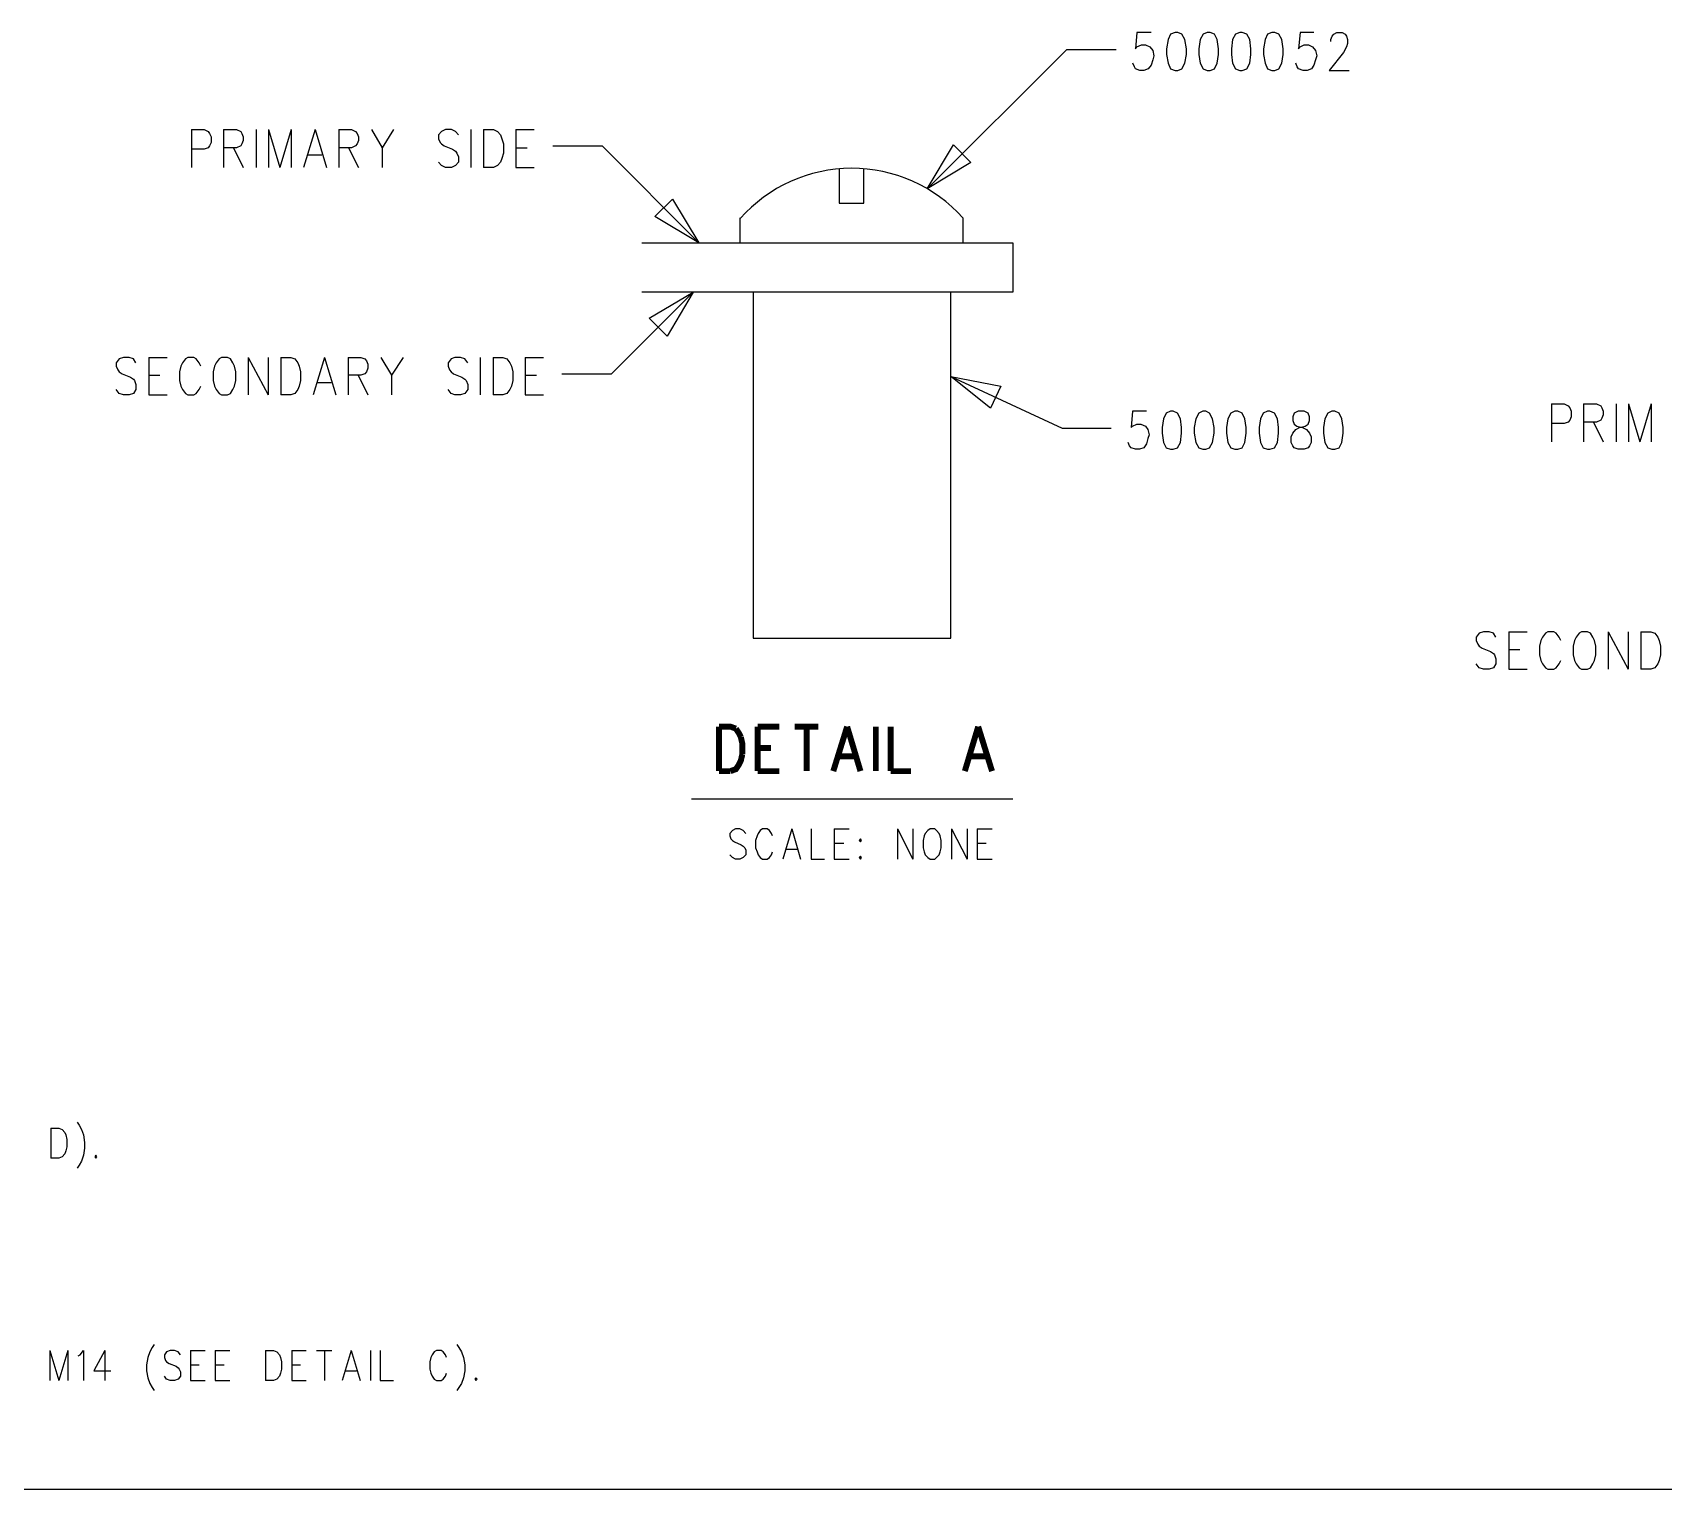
# Model space of a CAD drawing. Extents: x 11.9 to 28.1, y 10.8 to 21.2.
# Drawn here: x 16.591 to 19.889, y 10.799 to 13.746 of the extents above; entities that cross this region are included whole.
import ezdxf

# ---------------------------------------------------------------- set-up
doc = ezdxf.new("R2010")
doc.units = 0
doc.header["$MEASUREMENT"] = 0
doc.layers.add('LAYNR1', color=2, linetype='Continuous')

msp = doc.modelspace()

# ---------------------------------------------------------------- linework, layer by layer
at = {"layer": 'LAYNR1', "color": 7}
for points in [[(18.853, 13.746), (18.824, 13.746), (18.821, 13.713), (18.824, 13.717), (18.833, 13.721), (18.841, 13.721), (18.85, 13.717), (18.856, 13.71), (18.858, 13.699), (18.856, 13.691), (18.853, 13.68), (18.847, 13.673), (18.838, 13.669), (18.83, 13.669), (18.821, 13.673), (18.819, 13.677), (18.816, 13.684)], [(19.182, 13.746), (19.154, 13.746), (19.151, 13.713), (19.154, 13.717), (19.162, 13.721), (19.171, 13.721), (19.179, 13.717), (19.185, 13.71), (19.188, 13.699), (19.185, 13.691), (19.182, 13.68), (19.177, 13.673), (19.168, 13.669), (19.16, 13.669), (19.151, 13.673), (19.148, 13.677), (19.145, 13.684)], [(19.216, 13.728), (19.216, 13.732), (19.219, 13.739), (19.222, 13.743), (19.228, 13.746), (19.239, 13.746), (19.245, 13.743), (19.248, 13.739), (19.25, 13.732), (19.25, 13.724), (19.248, 13.717), (19.242, 13.706), (19.213, 13.669), (19.253, 13.669)], [(18.4, 13.43), (18.682, 13.712)], [(18.682, 13.712), (18.782, 13.712)], [(16.912, 13.55), (16.912, 13.473)], [(16.912, 13.55), (16.938, 13.55), (16.946, 13.546), (16.949, 13.542), (16.952, 13.535), (16.952, 13.524), (16.949, 13.517), (16.946, 13.513), (16.938, 13.51), (16.912, 13.51)], [(16.977, 13.55), (16.977, 13.473)], [(16.977, 13.55), (17.003, 13.55), (17.012, 13.546), (17.014, 13.542), (17.017, 13.535), (17.017, 13.528), (17.014, 13.521), (17.012, 13.517), (17.003, 13.513), (16.977, 13.513)], [(17.043, 13.55), (17.043, 13.473)], [(17.068, 13.55), (17.068, 13.473)], [(17.068, 13.55), (17.091, 13.473)], [(17.114, 13.55), (17.091, 13.473)], [(17.114, 13.55), (17.114, 13.473)], [(17.162, 13.55), (17.139, 13.473)], [(17.162, 13.55), (17.185, 13.473)], [(17.21, 13.55), (17.21, 13.473)], [(17.21, 13.55), (17.236, 13.55), (17.244, 13.546), (17.247, 13.542), (17.25, 13.535), (17.25, 13.528), (17.247, 13.521), (17.244, 13.517), (17.236, 13.513), (17.21, 13.513)], [(17.276, 13.55), (17.298, 13.513), (17.298, 13.473)], [(17.321, 13.55), (17.298, 13.513)], [(17.452, 13.539), (17.446, 13.546), (17.438, 13.55), (17.426, 13.55), (17.418, 13.546), (17.412, 13.539), (17.412, 13.531), (17.415, 13.524), (17.418, 13.521), (17.423, 13.517), (17.44, 13.51), (17.446, 13.506), (17.449, 13.502), (17.452, 13.495), (17.452, 13.484), (17.446, 13.477), (17.438, 13.473), (17.426, 13.473), (17.418, 13.477), (17.412, 13.484)], [(17.477, 13.55), (17.477, 13.473)], [(17.503, 13.55), (17.503, 13.473)], [(17.503, 13.55), (17.523, 13.55), (17.531, 13.546), (17.537, 13.539), (17.54, 13.531), (17.543, 13.521), (17.543, 13.502), (17.54, 13.491), (17.537, 13.484), (17.531, 13.477), (17.523, 13.473), (17.503, 13.473)], [(17.568, 13.55), (17.568, 13.473)], [(17.568, 13.55), (17.605, 13.55)], [(16.997, 13.513), (17.017, 13.473)], [(17.148, 13.499), (17.176, 13.499)], [(17.23, 13.513), (17.25, 13.473)], [(17.568, 13.513), (17.591, 13.513)], [(17.743, 13.516), (17.643, 13.516)], [(17.938, 13.321), (17.743, 13.516)], [(17.568, 13.473), (17.605, 13.473)], [(18.222, 13.471), (18.222, 13.401)], [(18.272, 13.401), (18.272, 13.471)], [(18.222, 13.401), (18.272, 13.401)], [(18.022, 13.321), (18.022, 13.371)], [(18.472, 13.371), (18.472, 13.321)], [(17.823, 13.321), (18.573, 13.321)], [(18.573, 13.321), (18.573, 13.221)], [(17.927, 13.221), (17.761, 13.055)], [(18.573, 13.221), (17.823, 13.221)], [(18.048, 13.221), (18.048, 12.521)], [(18.448, 12.521), (18.448, 13.221)], [(16.8, 13.078), (16.795, 13.086), (16.786, 13.089), (16.775, 13.089), (16.766, 13.086), (16.76, 13.078), (16.76, 13.071), (16.763, 13.064), (16.766, 13.06), (16.772, 13.056), (16.789, 13.049), (16.795, 13.045), (16.797, 13.042), (16.8, 13.034), (16.8, 13.024), (16.795, 13.016), (16.786, 13.013), (16.775, 13.013), (16.766, 13.016), (16.76, 13.024)], [(16.826, 13.089), (16.826, 13.013)], [(16.826, 13.089), (16.863, 13.089)], [(16.931, 13.071), (16.928, 13.078), (16.922, 13.086), (16.917, 13.089), (16.905, 13.089), (16.9, 13.086), (16.894, 13.078), (16.891, 13.071), (16.888, 13.06), (16.888, 13.042), (16.891, 13.031), (16.894, 13.024), (16.9, 13.016), (16.905, 13.013), (16.917, 13.013), (16.922, 13.016), (16.928, 13.024), (16.931, 13.031)], [(17.027, 13.089), (17.027, 13.013)], [(17.027, 13.089), (17.067, 13.013)], [(17.067, 13.089), (17.067, 13.013)], [(17.093, 13.089), (17.093, 13.013)], [(17.093, 13.089), (17.113, 13.089), (17.121, 13.086), (17.127, 13.078), (17.13, 13.071), (17.133, 13.06), (17.133, 13.042), (17.13, 13.031), (17.127, 13.024), (17.121, 13.016), (17.113, 13.013), (17.093, 13.013)], [(17.181, 13.089), (17.158, 13.013)], [(17.181, 13.089), (17.204, 13.013)], [(17.229, 13.089), (17.229, 13.013)], [(17.229, 13.089), (17.255, 13.089), (17.263, 13.086), (17.266, 13.082), (17.269, 13.075), (17.269, 13.067), (17.266, 13.06), (17.263, 13.056), (17.255, 13.053), (17.229, 13.053)], [(17.295, 13.089), (17.317, 13.053), (17.317, 13.013)], [(17.34, 13.089), (17.317, 13.053)], [(17.471, 13.078), (17.465, 13.086), (17.456, 13.089), (17.445, 13.089), (17.437, 13.086), (17.431, 13.078), (17.431, 13.071), (17.434, 13.064), (17.437, 13.06), (17.442, 13.056), (17.459, 13.049), (17.465, 13.045), (17.468, 13.042), (17.471, 13.034), (17.471, 13.024), (17.465, 13.016), (17.456, 13.013), (17.445, 13.013), (17.437, 13.016), (17.431, 13.024)], [(17.496, 13.089), (17.496, 13.013)], [(17.522, 13.089), (17.522, 13.013)], [(17.522, 13.089), (17.542, 13.089), (17.55, 13.086), (17.556, 13.078), (17.559, 13.071), (17.562, 13.06), (17.562, 13.042), (17.559, 13.031), (17.556, 13.024), (17.55, 13.016), (17.542, 13.013), (17.522, 13.013)], [(17.587, 13.089), (17.587, 13.013)], [(17.587, 13.089), (17.624, 13.089)], [(16.826, 13.053), (16.848, 13.053)], [(17.167, 13.038), (17.195, 13.038)], [(17.249, 13.053), (17.269, 13.013)], [(17.587, 13.053), (17.61, 13.053)], [(17.761, 13.055), (17.661, 13.055)], [(18.448, 13.05), (18.673, 12.946)], [(16.826, 13.013), (16.863, 13.013)], [(17.587, 13.013), (17.624, 13.013)], [(19.662, 12.995), (19.662, 12.918)], [(19.662, 12.995), (19.688, 12.995), (19.696, 12.991), (19.699, 12.987), (19.702, 12.98), (19.702, 12.969), (19.699, 12.962), (19.696, 12.958), (19.688, 12.955), (19.662, 12.955)], [(19.727, 12.995), (19.727, 12.918)], [(19.727, 12.995), (19.753, 12.995), (19.762, 12.991), (19.764, 12.987), (19.767, 12.98), (19.767, 12.973), (19.764, 12.966), (19.762, 12.962), (19.753, 12.958), (19.727, 12.958)], [(19.793, 12.995), (19.793, 12.918)], [(19.818, 12.995), (19.818, 12.918)], [(19.818, 12.995), (19.841, 12.918)], [(19.864, 12.995), (19.841, 12.918)], [(19.864, 12.995), (19.864, 12.918)], [(18.843, 12.98), (18.815, 12.98), (18.812, 12.947)], [(18.883, 12.976), (18.878, 12.965), (18.875, 12.947)], [(18.892, 12.98), (18.883, 12.976)], [(18.906, 12.976), (18.897, 12.98), (18.892, 12.98)], [(18.914, 12.947), (18.912, 12.965), (18.906, 12.976)], [(18.949, 12.976), (18.943, 12.965), (18.94, 12.947)], [(18.957, 12.98), (18.949, 12.976)], [(18.971, 12.976), (18.963, 12.98), (18.957, 12.98)], [(18.98, 12.947), (18.977, 12.965), (18.971, 12.976)], [(19.014, 12.976), (19.008, 12.965), (19.005, 12.947)], [(19.022, 12.98), (19.014, 12.976)], [(19.037, 12.976), (19.028, 12.98), (19.022, 12.98)], [(19.045, 12.947), (19.042, 12.965), (19.037, 12.976)], [(19.079, 12.976), (19.074, 12.965), (19.071, 12.947)], [(19.088, 12.98), (19.079, 12.976)], [(19.102, 12.976), (19.093, 12.98), (19.088, 12.98)], [(19.11, 12.947), (19.108, 12.965), (19.102, 12.976)], [(19.142, 12.976), (19.139, 12.969), (19.139, 12.961), (19.142, 12.954), (19.147, 12.95), (19.159, 12.947)], [(19.15, 12.98), (19.142, 12.976)], [(19.17, 12.976), (19.162, 12.98), (19.15, 12.98)], [(19.153, 12.947), (19.164, 12.95), (19.17, 12.954), (19.173, 12.961), (19.173, 12.969), (19.17, 12.976)], [(19.21, 12.976), (19.204, 12.965), (19.201, 12.947)], [(19.218, 12.98), (19.21, 12.976)], [(19.233, 12.976), (19.224, 12.98), (19.218, 12.98)], [(19.241, 12.947), (19.238, 12.965), (19.233, 12.976)], [(18.673, 12.946), (18.772, 12.946)], [(18.812, 12.947), (18.815, 12.95), (18.824, 12.954), (18.832, 12.954), (18.841, 12.95), (18.846, 12.943), (18.849, 12.932), (18.846, 12.925), (18.843, 12.914), (18.838, 12.906), (18.829, 12.903), (18.821, 12.903), (18.812, 12.906), (18.809, 12.91), (18.806, 12.917)], [(18.875, 12.947), (18.875, 12.936), (18.878, 12.917)], [(18.912, 12.917), (18.914, 12.936), (18.914, 12.947)], [(18.94, 12.947), (18.94, 12.936), (18.943, 12.917)], [(18.977, 12.917), (18.98, 12.936), (18.98, 12.947)], [(19.005, 12.947), (19.005, 12.936), (19.008, 12.917)], [(19.042, 12.917), (19.045, 12.936), (19.045, 12.947)], [(19.071, 12.947), (19.071, 12.936), (19.074, 12.917)], [(19.108, 12.917), (19.11, 12.936), (19.11, 12.947)], [(19.136, 12.917), (19.136, 12.928), (19.139, 12.936), (19.145, 12.943), (19.153, 12.947)], [(19.159, 12.947), (19.167, 12.943), (19.173, 12.936), (19.176, 12.928), (19.176, 12.917)], [(19.201, 12.947), (19.201, 12.936), (19.204, 12.917)], [(19.238, 12.917), (19.241, 12.936), (19.241, 12.947)], [(19.747, 12.958), (19.767, 12.918)], [(18.878, 12.917), (18.883, 12.906), (18.892, 12.903), (18.897, 12.903), (18.906, 12.906), (18.912, 12.917)], [(18.943, 12.917), (18.949, 12.906), (18.957, 12.903), (18.963, 12.903), (18.971, 12.906), (18.977, 12.917)], [(19.008, 12.917), (19.014, 12.906), (19.022, 12.903), (19.028, 12.903), (19.037, 12.906), (19.042, 12.917)], [(19.074, 12.917), (19.079, 12.906), (19.088, 12.903), (19.093, 12.903), (19.102, 12.906), (19.108, 12.917)], [(19.176, 12.917), (19.173, 12.91), (19.17, 12.906), (19.162, 12.903), (19.15, 12.903), (19.142, 12.906), (19.139, 12.91), (19.136, 12.917)], [(19.204, 12.917), (19.21, 12.906), (19.218, 12.903), (19.224, 12.903), (19.233, 12.906), (19.238, 12.917)], [(19.55, 12.523), (19.545, 12.531), (19.536, 12.534), (19.525, 12.534), (19.516, 12.531), (19.51, 12.523), (19.51, 12.516), (19.513, 12.509), (19.516, 12.505), (19.522, 12.501), (19.539, 12.494), (19.545, 12.49), (19.547, 12.487), (19.55, 12.479), (19.55, 12.469), (19.545, 12.461), (19.536, 12.458), (19.525, 12.458), (19.516, 12.461), (19.51, 12.469)], [(19.576, 12.534), (19.576, 12.458)], [(19.576, 12.534), (19.613, 12.534)], [(19.681, 12.516), (19.678, 12.523), (19.672, 12.531), (19.667, 12.534), (19.655, 12.534), (19.65, 12.531), (19.644, 12.523), (19.641, 12.516), (19.638, 12.505), (19.638, 12.487), (19.641, 12.476), (19.644, 12.469), (19.65, 12.461), (19.655, 12.458), (19.667, 12.458), (19.672, 12.461), (19.678, 12.469), (19.681, 12.476)], [(19.777, 12.534), (19.777, 12.458)], [(19.777, 12.534), (19.817, 12.458)], [(19.817, 12.534), (19.817, 12.458)], [(19.843, 12.534), (19.843, 12.458)], [(19.843, 12.534), (19.863, 12.534), (19.871, 12.531), (19.877, 12.523), (19.88, 12.516), (19.883, 12.505), (19.883, 12.487), (19.88, 12.476), (19.877, 12.469), (19.871, 12.461), (19.863, 12.458), (19.843, 12.458)], [(18.048, 12.521), (18.448, 12.521)], [(19.576, 12.498), (19.598, 12.498)], [(19.576, 12.458), (19.613, 12.458)], [(17.923, 12.196), (18.573, 12.196)], [(18.033, 12.126), (18.028, 12.132), (18.021, 12.135), (18.012, 12.135), (18.006, 12.132), (18.001, 12.126), (18.001, 12.121)], [(18.087, 12.121), (18.085, 12.126), (18.081, 12.132), (18.076, 12.135), (18.067, 12.135), (18.062, 12.132), (18.058, 12.126), (18.056, 12.121)], [(18.126, 12.135), (18.108, 12.074)], [(18.126, 12.135), (18.144, 12.074)], [(18.165, 12.135), (18.165, 12.074)], [(18.212, 12.135), (18.212, 12.074)], [(18.212, 12.135), (18.242, 12.135)], [(18.34, 12.135), (18.34, 12.074)], [(18.34, 12.135), (18.371, 12.074)], [(18.371, 12.135), (18.371, 12.074)], [(18.406, 12.135), (18.401, 12.132), (18.396, 12.126), (18.394, 12.121)], [(18.426, 12.121), (18.424, 12.126), (18.419, 12.132), (18.415, 12.135), (18.406, 12.135)], [(18.449, 12.135), (18.449, 12.074)], [(18.449, 12.135), (18.481, 12.074)], [(18.481, 12.135), (18.481, 12.074)], [(18.501, 12.135), (18.501, 12.074)], [(18.501, 12.135), (18.531, 12.135)], [(18.001, 12.121), (18.003, 12.115), (18.006, 12.112), (18.01, 12.109), (18.024, 12.103), (18.028, 12.1), (18.031, 12.097)], [(18.056, 12.121), (18.053, 12.112), (18.053, 12.097)], [(18.212, 12.106), (18.231, 12.106)], [(18.394, 12.121), (18.392, 12.112), (18.392, 12.097)], [(18.428, 12.097), (18.428, 12.112), (18.426, 12.121)], [(18.501, 12.106), (18.519, 12.106)], [(18.012, 12.074), (18.006, 12.077), (18.001, 12.083)], [(18.021, 12.074), (18.012, 12.074)], [(18.031, 12.097), (18.033, 12.092), (18.033, 12.083), (18.028, 12.077), (18.021, 12.074)], [(18.053, 12.097), (18.056, 12.089), (18.058, 12.083), (18.062, 12.077), (18.067, 12.074)], [(18.067, 12.074), (18.076, 12.074)], [(18.076, 12.074), (18.081, 12.077), (18.085, 12.083), (18.087, 12.089)], [(18.115, 12.094), (18.137, 12.094)], [(18.165, 12.074), (18.192, 12.074)], [(18.212, 12.074), (18.242, 12.074)], [(18.265, 12.08), (18.262, 12.077), (18.265, 12.074)], [(18.265, 12.074), (18.267, 12.077), (18.265, 12.08)], [(18.392, 12.097), (18.394, 12.089), (18.396, 12.083), (18.401, 12.077), (18.406, 12.074)], [(18.406, 12.074), (18.415, 12.074)], [(18.415, 12.074), (18.419, 12.077), (18.424, 12.083), (18.426, 12.089), (18.428, 12.097)], [(18.501, 12.074), (18.531, 12.074)], [(16.681, 11.542), (16.685, 11.536), (16.69, 11.527), (16.694, 11.516)], [(16.628, 11.53), (16.628, 11.469)], [(16.628, 11.53), (16.644, 11.53), (16.651, 11.527), (16.656, 11.521), (16.658, 11.516)], [(16.658, 11.516), (16.66, 11.507), (16.66, 11.492)], [(16.694, 11.516), (16.696, 11.501), (16.696, 11.489), (16.694, 11.475), (16.69, 11.463), (16.685, 11.455), (16.681, 11.449)], [(16.66, 11.492), (16.658, 11.484), (16.656, 11.478), (16.651, 11.472), (16.644, 11.469)], [(16.644, 11.469), (16.628, 11.469)], [(16.719, 11.475), (16.717, 11.472), (16.719, 11.469)], [(16.719, 11.469), (16.721, 11.472), (16.719, 11.475)], [(16.626, 11.08), (16.626, 11.019)], [(16.626, 11.08), (16.644, 11.019)], [(16.662, 11.08), (16.644, 11.019)], [(16.662, 11.08), (16.662, 11.019)], [(16.683, 11.069), (16.687, 11.071), (16.694, 11.08), (16.694, 11.019)], [(16.737, 11.08), (16.715, 11.039), (16.749, 11.039)], [(16.737, 11.08), (16.737, 11.019)], [(16.837, 11.092), (16.833, 11.086), (16.828, 11.077), (16.824, 11.066)], [(16.89, 11.071), (16.885, 11.077), (16.878, 11.08), (16.869, 11.08), (16.862, 11.077), (16.858, 11.071), (16.858, 11.066)], [(16.91, 11.08), (16.91, 11.019)], [(16.91, 11.08), (16.94, 11.08)], [(16.96, 11.08), (16.96, 11.019)], [(16.96, 11.08), (16.99, 11.08)], [(17.062, 11.08), (17.062, 11.019)], [(17.062, 11.08), (17.078, 11.08), (17.085, 11.077), (17.09, 11.071), (17.092, 11.066)], [(17.115, 11.08), (17.115, 11.019)], [(17.115, 11.08), (17.144, 11.08)], [(17.165, 11.08), (17.196, 11.08)], [(17.181, 11.08), (17.181, 11.019)], [(17.235, 11.08), (17.217, 11.019)], [(17.235, 11.08), (17.253, 11.019)], [(17.274, 11.08), (17.274, 11.019)], [(17.294, 11.08), (17.294, 11.019)], [(17.428, 11.066), (17.426, 11.071), (17.421, 11.077), (17.417, 11.08), (17.408, 11.08), (17.403, 11.077), (17.399, 11.071), (17.396, 11.066)], [(17.449, 11.092), (17.453, 11.086), (17.458, 11.077), (17.462, 11.066)], [(16.824, 11.066), (16.821, 11.051), (16.821, 11.039), (16.824, 11.025), (16.828, 11.013), (16.833, 11.005), (16.837, 10.999)], [(16.858, 11.066), (16.86, 11.06), (16.862, 11.057), (16.867, 11.054), (16.881, 11.048), (16.885, 11.045), (16.887, 11.042)], [(16.91, 11.051), (16.928, 11.051)], [(16.96, 11.051), (16.978, 11.051)], [(17.092, 11.066), (17.094, 11.057), (17.094, 11.042)], [(17.115, 11.051), (17.133, 11.051)], [(17.396, 11.066), (17.394, 11.057), (17.394, 11.042)], [(17.462, 11.066), (17.465, 11.051), (17.465, 11.039), (17.462, 11.025), (17.458, 11.013), (17.453, 11.005), (17.449, 10.999)], [(16.869, 11.019), (16.862, 11.022), (16.858, 11.028)], [(16.878, 11.019), (16.869, 11.019)], [(16.887, 11.042), (16.89, 11.037), (16.89, 11.028), (16.885, 11.022), (16.878, 11.019)], [(16.91, 11.019), (16.94, 11.019)], [(16.96, 11.019), (16.99, 11.019)], [(17.078, 11.019), (17.062, 11.019)], [(17.094, 11.042), (17.092, 11.034), (17.09, 11.028), (17.085, 11.022), (17.078, 11.019)], [(17.115, 11.019), (17.144, 11.019)], [(17.224, 11.039), (17.246, 11.039)], [(17.294, 11.019), (17.321, 11.019)], [(17.394, 11.042), (17.396, 11.034), (17.399, 11.028), (17.403, 11.022), (17.408, 11.019)], [(17.408, 11.019), (17.417, 11.019)], [(17.417, 11.019), (17.421, 11.022), (17.426, 11.028), (17.428, 11.034)], [(17.487, 11.025), (17.485, 11.022), (17.487, 11.019)], [(17.487, 11.019), (17.49, 11.022), (17.487, 11.025)], [(28.093, 10.799), (11.892, 10.799)]]:
    msp.add_lwpolyline(points, dxfattribs=at)
for points in [[(18.901, 13.746), (18.892, 13.743), (18.887, 13.732), (18.884, 13.713), (18.884, 13.702), (18.887, 13.684), (18.892, 13.673), (18.901, 13.669), (18.907, 13.669), (18.915, 13.673), (18.921, 13.684), (18.924, 13.702), (18.924, 13.713), (18.921, 13.732), (18.915, 13.743), (18.907, 13.746), (18.901, 13.746)], [(18.966, 13.746), (18.958, 13.743), (18.952, 13.732), (18.949, 13.713), (18.949, 13.702), (18.952, 13.684), (18.958, 13.673), (18.966, 13.669), (18.972, 13.669), (18.981, 13.673), (18.986, 13.684), (18.989, 13.702), (18.989, 13.713), (18.986, 13.732), (18.981, 13.743), (18.972, 13.746), (18.966, 13.746)], [(19.032, 13.746), (19.023, 13.743), (19.017, 13.732), (19.015, 13.713), (19.015, 13.702), (19.017, 13.684), (19.023, 13.673), (19.032, 13.669), (19.037, 13.669), (19.046, 13.673), (19.052, 13.684), (19.054, 13.702), (19.054, 13.713), (19.052, 13.732), (19.046, 13.743), (19.037, 13.746), (19.032, 13.746)], [(19.097, 13.746), (19.088, 13.743), (19.083, 13.732), (19.08, 13.713), (19.08, 13.702), (19.083, 13.684), (19.088, 13.673), (19.097, 13.669), (19.103, 13.669), (19.111, 13.673), (19.117, 13.684), (19.12, 13.702), (19.12, 13.713), (19.117, 13.732), (19.111, 13.743), (19.103, 13.746), (19.097, 13.746)], [(18.4, 13.43), (18.453, 13.519), (18.488, 13.483), (18.4, 13.43)], [(17.938, 13.321), (17.849, 13.374), (17.885, 13.409), (17.938, 13.321)], [(17.927, 13.221), (17.874, 13.132), (17.838, 13.168), (17.927, 13.221)], [(16.973, 13.089), (16.968, 13.086), (16.962, 13.078), (16.959, 13.071), (16.956, 13.06), (16.956, 13.042), (16.959, 13.031), (16.962, 13.024), (16.968, 13.016), (16.973, 13.013), (16.985, 13.013), (16.991, 13.016), (16.996, 13.024), (16.999, 13.031), (17.002, 13.042), (17.002, 13.06), (16.999, 13.071), (16.996, 13.078), (16.991, 13.086), (16.985, 13.089), (16.973, 13.089)], [(18.448, 13.05), (18.549, 13.031), (18.528, 12.986), (18.448, 13.05)], [(19.723, 12.534), (19.718, 12.531), (19.712, 12.523), (19.709, 12.516), (19.706, 12.505), (19.706, 12.487), (19.709, 12.476), (19.712, 12.469), (19.718, 12.461), (19.723, 12.458), (19.735, 12.458), (19.741, 12.461), (19.746, 12.469), (19.749, 12.476), (19.752, 12.487), (19.752, 12.505), (19.749, 12.516), (19.746, 12.523), (19.741, 12.531), (19.735, 12.534), (19.723, 12.534)], [(18.265, 12.115), (18.262, 12.112), (18.265, 12.109), (18.267, 12.112), (18.265, 12.115)]]:
    msp.add_lwpolyline(points, close=True, dxfattribs=at)
msp.add_lwpolyline([(18.472, 13.371, 0.448907), (18.022, 13.37)], format="xyb", dxfattribs=at)
at = {"layer": 'LAYNR1', "color": 7, "const_width": 0.012}
for points in [[(17.979, 12.342), (17.979, 12.252)], [(17.979, 12.342), (18.002, 12.342), (18.013, 12.338)], [(18.013, 12.338), (18.019, 12.329), (18.023, 12.321)], [(18.057, 12.342), (18.057, 12.252)], [(18.057, 12.342), (18.101, 12.342)], [(18.132, 12.342), (18.18, 12.342)], [(18.156, 12.342), (18.156, 12.252)], [(18.238, 12.342), (18.21, 12.252)], [(18.238, 12.342), (18.265, 12.252)], [(18.296, 12.342), (18.296, 12.252)], [(18.326, 12.342), (18.326, 12.252)], [(18.503, 12.342), (18.476, 12.252)], [(18.503, 12.342), (18.531, 12.252)], [(18.023, 12.321), (18.026, 12.308), (18.026, 12.286)], [(18.057, 12.299), (18.084, 12.299)], [(18.026, 12.286), (18.023, 12.273), (18.019, 12.265), (18.013, 12.256), (18.002, 12.252)], [(18.221, 12.282), (18.255, 12.282)], [(18.486, 12.282), (18.521, 12.282)], [(18.002, 12.252), (17.979, 12.252)], [(18.057, 12.252), (18.101, 12.252)], [(18.326, 12.252), (18.367, 12.252)]]:
    msp.add_lwpolyline(points, dxfattribs=at)

doc.saveas('drawing.dxf')
